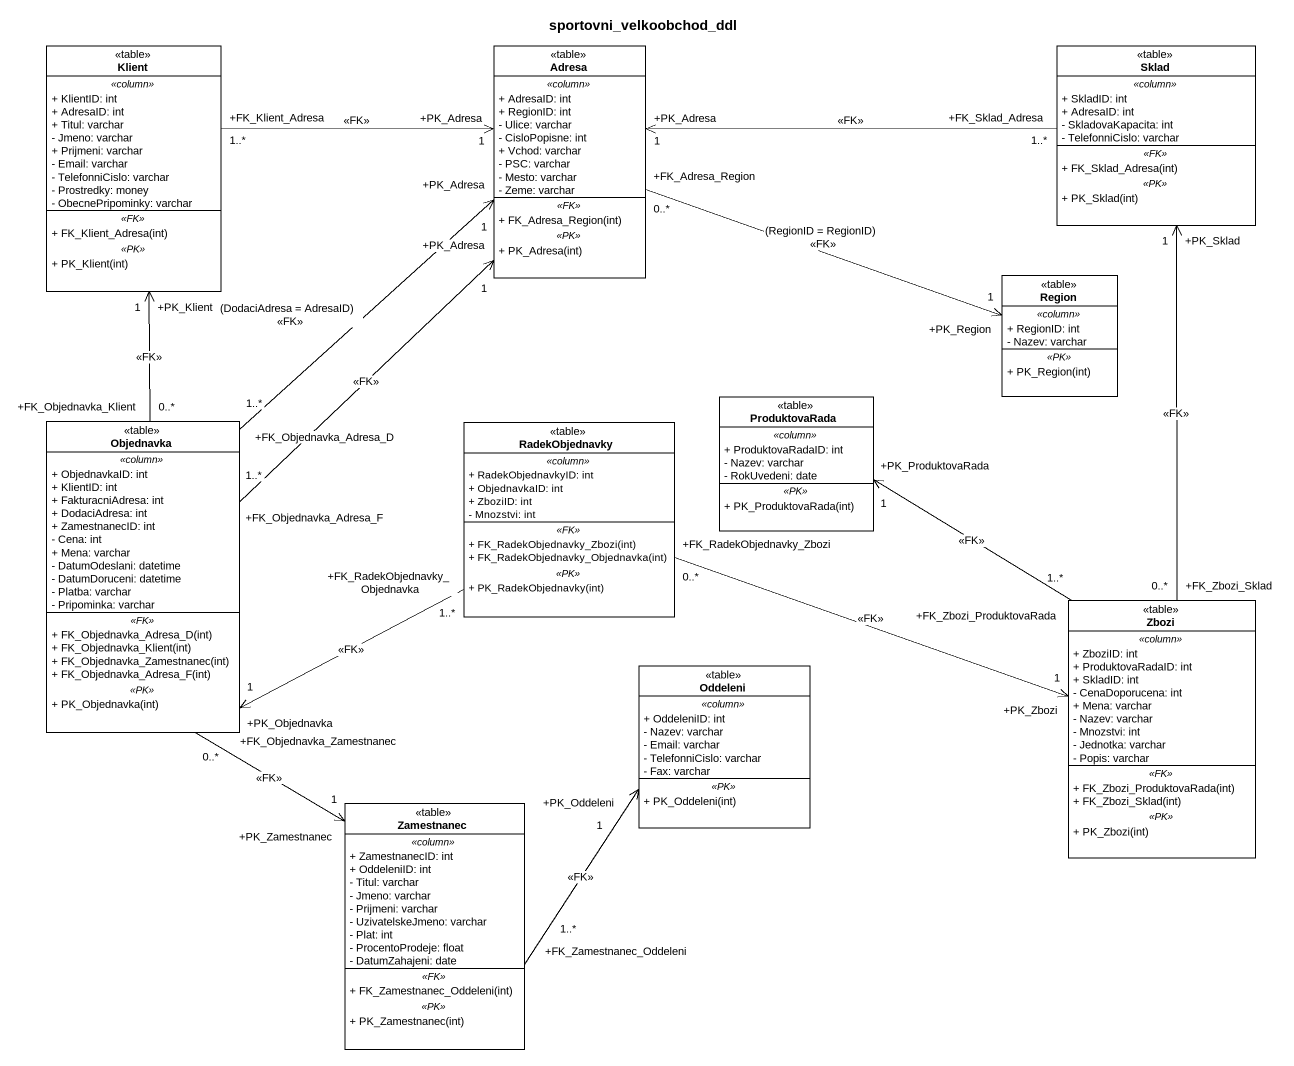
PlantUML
@startuml
title sportovni_velkoobchod_ddl
hide circle
hide empty members
skinparam classAttributeIconSize 0
class Klient <<table>> {
  .. <<column>> ..
  + KlientID: int
  + AdresaID: int
  + Titul: varchar
  - Jmeno: varchar
  + Prijmeni: varchar
  - Email: varchar
  - TelefonniCislo: varchar
  - Prostredky: money
  - ObecnePripominky: varchar
  .. <<FK>> ..
  + FK_Klient_Adresa(int)
  .. <<PK>> ..
  + PK_Klient(int)
}
class Adresa <<table>> {
  .. <<column>> ..
  + AdresaID: int
  + RegionID: int
  - Ulice: varchar
  - CisloPopisne: int
  + Vchod: varchar
  - PSC: varchar
  - Mesto: varchar
  - Zeme: varchar
  .. <<FK>> ..
  + FK_Adresa_Region(int)
  .. <<PK>> ..
  + PK_Adresa(int)
}
class Sklad <<table>> {
  .. <<column>> ..
  + SkladID: int
  + AdresaID: int
  - SkladovaKapacita: int
  - TelefonniCislo: varchar
  .. <<FK>> ..
  + FK_Sklad_Adresa(int)
  .. <<PK>> ..
  + PK_Sklad(int)
}
class Region <<table>> {
  .. <<column>> ..
  + RegionID: int
  - Nazev: varchar
  .. <<PK>> ..
  + PK_Region(int)
}
class ProduktovaRada <<table>> {
  .. <<column>> ..
  + ProduktovaRadaID: int
  - Nazev: varchar
  - RokUvedeni: date
  .. <<PK>> ..
  + PK_ProduktovaRada(int)
}
class Objednavka <<table>> {
  .. <<column>> ..
  + ObjednavkaID: int
  + KlientID: int
  + FakturacniAdresa: int
  + DodaciAdresa: int
  + ZamestnanecID: int
  - Cena: int
  + Mena: varchar
  - DatumOdeslani: datetime
  - DatumDoruceni: datetime
  - Platba: varchar
  - Pripominka: varchar
  .. <<FK>> ..
  + FK_Objednavka_Adresa_D(int)
  + FK_Objednavka_Klient(int)
  + FK_Objednavka_Zamestnanec(int)
  + FK_Objednavka_Adresa_F(int)
  .. <<PK>> ..
  + PK_Objednavka(int)
}
class RadekObjednavky <<table>> {
  .. <<column>> ..
  + RadekObjednavkyID: int
  + ObjednavkaID: int
  + ZboziID: int
  - Mnozstvi: int
  .. <<FK>> ..
  + FK_RadekObjednavky_Zbozi(int)
  + FK_RadekObjednavky_Objednavka(int)
  .. <<PK>> ..
  + PK_RadekObjednavky(int)
}
class Zbozi <<table>> {
  .. <<column>> ..
  + ZboziID: int
  + ProduktovaRadaID: int
  + SkladID: int
  - CenaDoporucena: int
  + Mena: varchar
  - Nazev: varchar
  - Mnozstvi: int
  - Jednotka: varchar
  - Popis: varchar
  .. <<FK>> ..
  + FK_Zbozi_ProduktovaRada(int)
  + FK_Zbozi_Sklad(int)
  .. <<PK>> ..
  + PK_Zbozi(int)
}
class Oddeleni <<table>> {
  .. <<column>> ..
  + OddeleniID: int
  - Nazev: varchar
  - Email: varchar
  - TelefonniCislo: varchar
  - Fax: varchar
  .. <<PK>> ..
  + PK_Oddeleni(int)
}
class Zamestnanec <<table>> {
  .. <<column>> ..
  + ZamestnanecID: int
  + OddeleniID: int
  - Titul: varchar
  - Jmeno: varchar
  - Prijmeni: varchar
  - UzivatelskeJmeno: varchar
  - Plat: int
  - ProcentoProdeje: float
  - DatumZahajeni: date
  .. <<FK>> ..
  + FK_Zamestnanec_Oddeleni(int)
  .. <<PK>> ..
  + PK_Zamestnanec(int)
}
Klient "+FK_Klient_Adresa\n1..*" -right-> "+PK_Adresa\n1" Adresa : <<FK>>
Adresa "+FK_Adresa_Region\n0..*" -right-> "+PK_Region\n1" Region : (RegionID = RegionID)\n<<FK>>
Sklad "+FK_Sklad_Adresa\n1..*" -left-> "+PK_Adresa\n1" Adresa : <<FK>>
Objednavka "+FK_Objednavka_Klient\n0..*" -up-> "+PK_Klient\n1" Klient : <<FK>>
Objednavka "+FK_Objednavka_Adresa_D\n1..*" -up-> "+PK_Adresa\n1" Adresa : (DodaciAdresa = AdresaID)\n<<FK>>
Objednavka "+FK_Objednavka_Adresa_F\n1..*" -up-> "+PK_Adresa\n1" Adresa : <<FK>>
Objednavka "+FK_Objednavka_Zamestnanec\n0..*" --> "+PK_Zamestnanec\n1" Zamestnanec : <<FK>>
RadekObjednavky "+FK_RadekObjednavky_Objednavka\n1..*" -left-> "+PK_Objednavka\n1" Objednavka : <<FK>>
RadekObjednavky "+FK_RadekObjednavky_Zbozi\n0..*" -right-> "+PK_Zbozi\n1" Zbozi : <<FK>>
Zbozi "+FK_Zbozi_Sklad\n0..*" -up-> "+PK_Sklad\n1" Sklad : <<FK>>
Zbozi "+FK_Zbozi_ProduktovaRada\n1..*" -up-> "+PK_ProduktovaRada\n1" ProduktovaRada : <<FK>>
Zamestnanec "+FK_Zamestnanec_Oddeleni\n1..*" -up-> "+PK_Oddeleni\n1" Oddeleni : <<FK>>
@enduml
